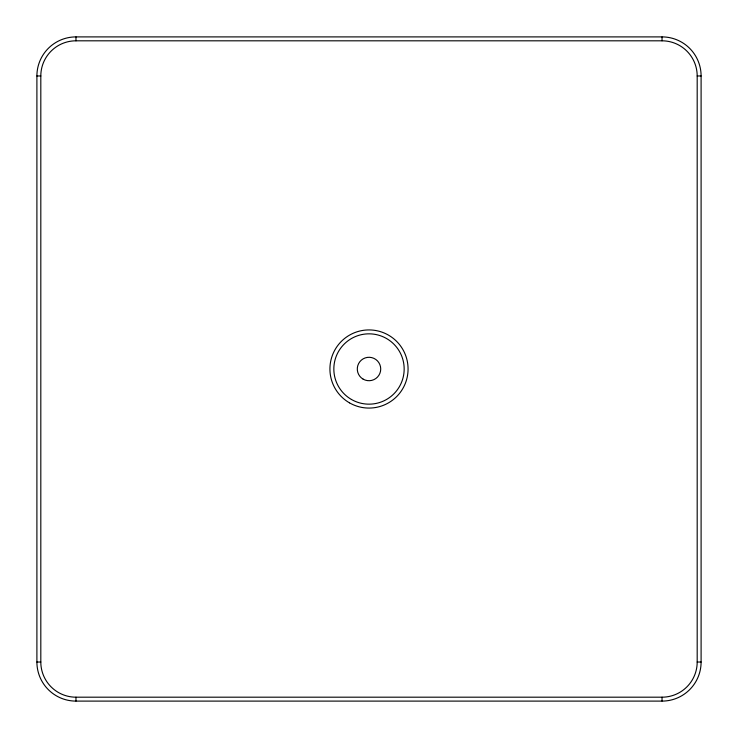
<?xml version="1.0" encoding="UTF-8"?>
<svg xmlns="http://www.w3.org/2000/svg" width="738" height="738" viewBox="0 0 738 738"><rect width="100%" height="100%" fill="white"/><g stroke="black" fill="none" stroke-linecap="round" stroke-linejoin="round"><path stroke-width="1.11" d="M75.968 36.9L662.032 36.9A39.068 39.068 0 0 1 701.1 75.968L701.1 662.032A39.068 39.068 0 0 1 662.032 701.1L75.968 701.1A39.068 39.068 0 0 1 36.9 662.032L36.9 75.968A39.068 39.068 0 0 1 75.968 36.9L75.968 40.811A35.166 35.166 0 0 0 40.811 75.968L36.918 75.968M75.968 40.811L662.032 40.811A35.166 35.166 0 0 1 697.189 75.968L697.189 662.032A35.166 35.166 0 0 1 662.032 697.189L75.968 697.189A35.166 35.166 0 0 1 40.811 662.032L40.811 75.968M697.189 75.968L701.082 75.968M36.918 662.032L40.811 662.032M697.189 662.032L701.082 662.032M662.032 36.918L662.032 40.811M662.032 697.189L662.032 701.082M75.968 697.189L75.968 701.082M363.142 379.147A11.725 11.725 0 0 0 380.725 369A11.725 11.725 0 0 0 363.142 358.853A11.725 11.725 0 0 0 363.142 379.147M349.461 402.837A39.068 39.068 0 0 0 408.068 369A39.068 39.068 0 0 0 349.461 335.163A39.068 39.068 0 0 0 349.461 402.837M351.417 399.452A35.166 35.166 0 0 0 404.166 369A35.166 35.166 0 0 0 351.417 338.548A35.166 35.166 0 0 0 351.417 399.452"/></g></svg>
